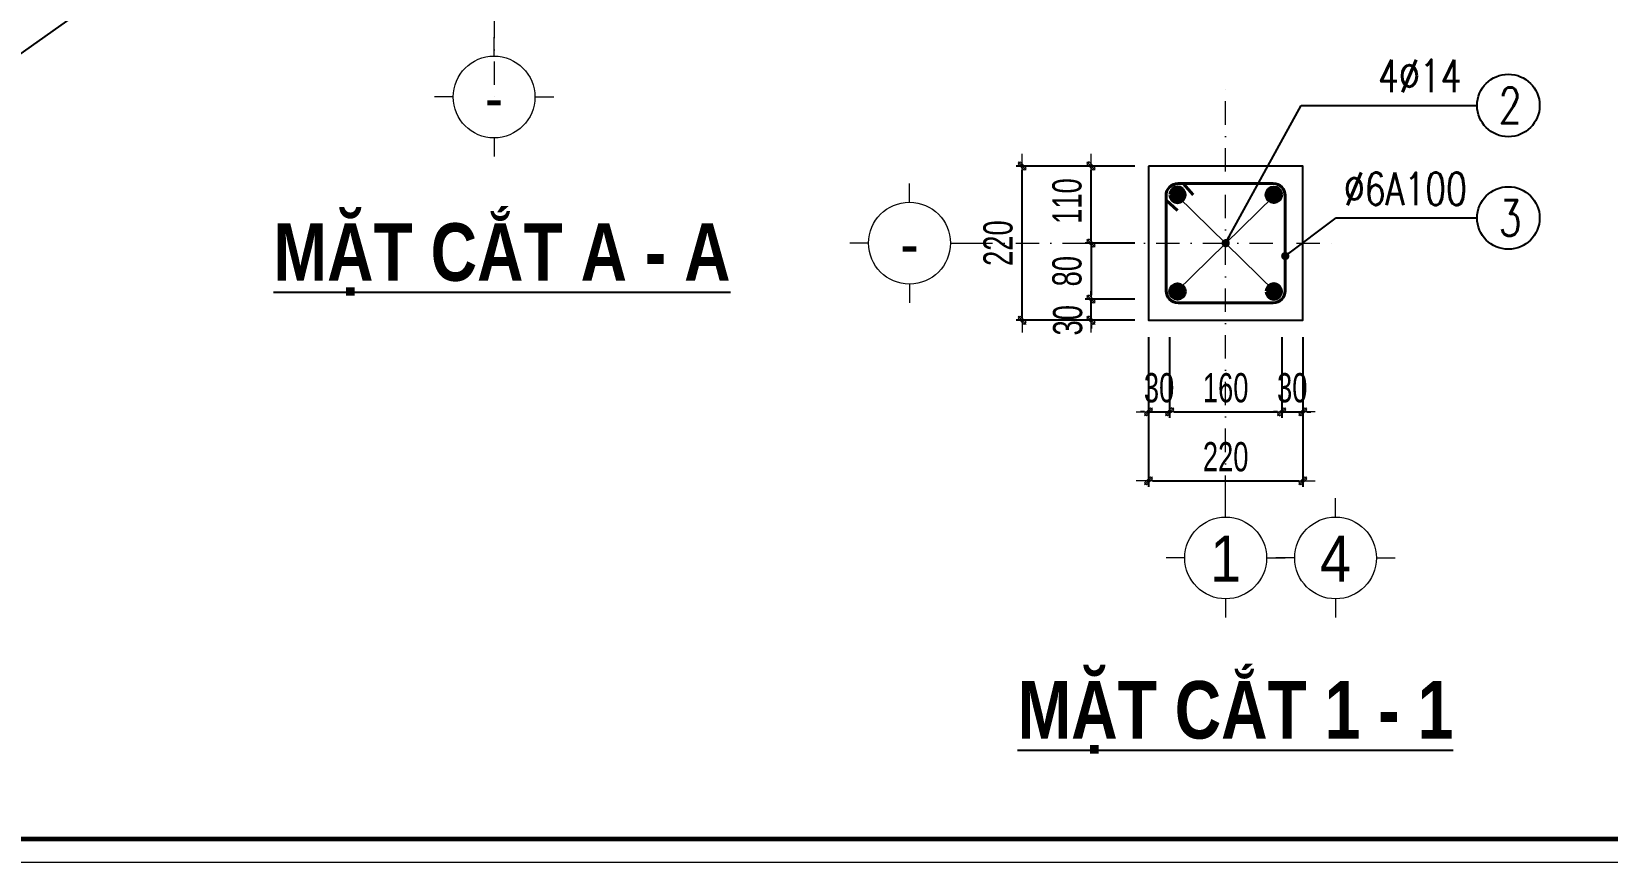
# Model space of a CAD drawing. Header units: millimetres. Extents: x -295047 to 29144, y -724756 to -246879.
# Drawn here: x -139164 to -132418, y -359455 to -355900 of the extents above; entities that cross this region are included whole.
import ezdxf
from ezdxf.enums import TextEntityAlignment as Align

# ---------------------------------------------------------------- set-up
doc = ezdxf.new("R2010")
doc.units = ezdxf.units.MM
doc.header["$MEASUREMENT"] = 0
doc.header["$PDMODE"] = 32
doc.linetypes.add('DASHDOT', pattern=[1, 0.5, -0.25, 0, -0.25])
doc.layers.get('Defpoints').update_dxf_attribs({"color": 1})
doc.layers.add('KCS_Plotter', color=11, linetype='Continuous', plot=False)
for name, color, linetype, lineweight in [('Khungten_LCDI', 7, 'Continuous', 5), ('LC Dim', 8, 'Continuous', 18), ('LC ISO', 153, 'Continuous', 13), ('LC Net dam2', 6, 'Continuous', 40), ('LC Net dam3', 1, 'Continuous', 60), ('LC Net manh', 219, 'Continuous', 5), ('LC Net thay', 7, 'Continuous', 25), ('LC Net truc', 79, 'DASHDOT', 13), ('LC Text1', 3, 'Continuous', 20), ('LC Text2', 7, 'Continuous', 25)]:
    doc.layers.add(name, color=color, linetype=linetype, lineweight=lineweight)
doc.styles.add('HOATBIF', font='hoatbif.shx', dxfattribs={"width": 0.7})
doc.styles.add('Khungten', font='VHAVAN_1.TTF', dxfattribs={"width": 0.9, "height": 5000})
doc.styles.add('LC 1', font='VHAVANB_1.TTF')
doc.styles.add('LC 3', font='vnsimli.shx', dxfattribs={"width": 0.75})
doc.styles.add('LC3', font='VHARIALB_1.TTF', dxfattribs={"width": 0.8})
doc.styles.add('Title', font='VHBLACK_1.TTF', dxfattribs={"width": 0.8})
doc.dimstyles.new('1-100(1-50)', dxfattribs={"dimscale": 50, "dimtxt": 2.5, "dimasz": 0.35, "dimexe": 0.5, "dimexo": 0, "dimgap": 0.8, "dimtad": 1, "dimdec": 0, "dimzin": 0, "dimdsep": 46, "dimtxsty": 'HOATBIF', "dimblk1": 'DOT', "dimblk2": 'DOT', "dimsah": 1, "dimcen": -1, "dimdle": 1, "dimclrd": 256, "dimclre": 256, "dimclrt": 4, "dimadec": 3, "dimazin": 2, "dimtfac": 0.3333333333333333, "dimtdec": 0, "dimtix": 1, "dimtmove": 2, "dimatfit": 3, "dimldrblk": 'DOT', "dimfxl": 1, "dimtvp": 0.8333333333333331, "dimtolj": 1, "dimtzin": 0, "dimarcsym": 0})

# ---------------------------------------------------------------- blocks, each defined once
blk = doc.blocks.new('TIEUDE1')
at = {"layer": 'LC Text2', "color": 7, "style": 'LC 1'}
blk.add_attdef('TIªU§Ò', text='', height=5, dxfattribs=at).set_placement((0, 0), align=Align.BOTTOM_CENTER)
blk.add_attdef('TL', text='', height=3, dxfattribs=at).set_placement((0, -2), align=Align.TOP_CENTER)
blk = doc.blocks.new('TTRUC')
at = {"layer": 'LC ISO'}
for p, q in [((0, 6.94551799677526), (0, 10.13175513561828)), ((-6.94551799677526, 0), (-10.13175513561828, 0)), ((6.94551799677526, 0), (10.13175513561828, 0)), ((0, -6.94551799677526), (0, -10.13175513561828))]:
    blk.add_line(p, q, dxfattribs=at)
at = {"layer": 'LC Net manh'}
blk.add_circle((0, 0), 6.94551799677526, dxfattribs=at)
blk = doc.blocks.new('lcdi KC')
at = {"layer": 'Defpoints', "lineweight": 0}
blk.add_lwpolyline([(-1199.999999582767, -14849.99999999255), (-1199.999999582767, 14849.99999999255), (40799.99891111254, 14849.99999999255), (40799.99891111254, -14849.99999999255)], close=True, dxfattribs=at)
at = {"layer": 'Khungten_LCDI', "color": 5, "lineweight": 60}
blk.add_lwpolyline([(0, -14649.99999999255), (0, 14649.99999999255), (40599.99891117215, 14649.99999999255), (40599.99891117215, -14649.99999999255)], close=True, dxfattribs=at)
at = {"color": 7, "style": 'Khungten', "width": 0.8}
for tag, p in [('REVISION', (39498.75262445212, -10746.30395446718)), ('NGAYHT', (39546.07413610817, -11609.37091637403))]:
    blk.add_attdef(tag, text='', height=199.998925739526, dxfattribs=at).set_placement(p, align=Align.CENTER)
at = {"layer": 'LC Text1', "style": 'Title', "width": 1.485915225563207}
for tag, p, p2 in [('TENBANVE1', (36912.6576448679, -8885.760238945484), (40339.14494544267, -8885.760238945484)), ('TENBANVE2', (36912.6576448679, -9562.4655643329), (40339.14494544267, -9562.4655643329))]:
    blk.add_attdef(tag, text='', height=249.9999935159642, dxfattribs=at).set_placement(p, p2, align=Align.FIT)
at = {"layer": 'LC Text1', "style": 'Title', "width": 0.7}
blk.add_attdef('SOBANVE', text='', height=249.9999935159642, dxfattribs=at).set_placement((39561.98223525287, -13896.18071823567), align=Align.CENTER)
blk = doc.blocks.new('theptron1')
at = {"layer": 'LC Net dam3'}
for p, q in [((-0.5, 0), (0.5, 0)), ((-0.3535533905960619, 0.353553390592424), (0.3535533905960619, -0.353553390592424)), ((0.3535533905960619, 0.353553390592424), (-0.3535533905960619, -0.353553390592424)), ((0, 0.5), (0, -0.5))]:
    blk.add_line(p, q, dxfattribs=at)
blk.add_circle((0, 0), 0.4999999999978783, dxfattribs=at)
blk = doc.blocks.new('DOT')
at = {"layer": 'LC Dim'}
blk.add_line((-3, 0), (3, 0), dxfattribs=at)
at = {"layer": 'LC Dim', "color": 4}
blk.add_line((-1, -1), (1, 1), dxfattribs=at)
blk.add_lwpolyline([(0.5, 1), (-1, -0.5), (-0.5, -1), (1, 0.5)], close=True, dxfattribs=at)
blk = doc.blocks.new('*D128')
at = {"layer": 'Defpoints', "color": 0, "ltscale": 2, "transparency": 16777216}
for p in [(-134382.6028973323, -357207.9783152578), (-134292.6028973323, -357207.9783152578), (-134292.6028973323, -357527.2997280165)]:
    blk.add_point(p, dxfattribs=at)
at = {"layer": 'LC Dim', "lineweight": -2, "ltscale": 2, "transparency": 16777216}
for p, q in [((-134382.6028973323, -357207.9783152578), (-134382.6028973323, -357552.2997280165)), ((-134292.6028973323, -357207.9783152578), (-134292.6028973323, -357552.2997280165)), ((-134400.1028973323, -357527.2997280165), (-134417.6028973323, -357527.2997280165)), ((-134382.6028973323, -357527.2997280165), (-134292.6028973323, -357527.2997280165)), ((-134275.1028973323, -357527.2997280165), (-134257.6028973323, -357527.2997280165))]:
    blk.add_line(p, q, dxfattribs=at)
at = {"layer": 'LC Dim', "lineweight": -2, "ltscale": 2, "transparency": 16777216, "xscale": 17.5, "yscale": 17.5, "zscale": 17.5}
blk.add_blockref('DOT', (-134382.6028973323, -357527.2997280165), dxfattribs=at)
at = {"layer": 'LC Dim', "lineweight": -2, "ltscale": 2, "transparency": 16777216, "xscale": 17.5, "yscale": 17.5, "zscale": 17.5, "rotation": 180}
blk.add_blockref('DOT', (-134292.6028973323, -357527.2997280165), dxfattribs=at)
at = {"layer": 'LC Dim', "color": 4, "ltscale": 2, "transparency": 16777216, "insert": (-134337.6028973323, -357424.7997280165), "char_height": 125, "attachment_point": 5, "style": 'HOATBIF'}
blk.add_mtext('\\A1;30', dxfattribs=at)
blk = doc.blocks.new('*D129')
at = {"layer": 'Defpoints', "color": 0, "ltscale": 2, "transparency": 16777216}
for p in [(-134292.6028973323, -357207.9783152578), (-133812.6028973323, -357207.9783152578), (-133812.6028973323, -357527.2997280165)]:
    blk.add_point(p, dxfattribs=at)
at = {"layer": 'LC Dim', "lineweight": -2, "ltscale": 2, "transparency": 16777216}
for p, q in [((-134292.6028973323, -357207.9783152578), (-134292.6028973323, -357552.2997280165)), ((-133812.6028973323, -357207.9783152578), (-133812.6028973323, -357552.2997280165)), ((-134275.1028973323, -357527.2997280165), (-133830.1028973323, -357527.2997280165))]:
    blk.add_line(p, q, dxfattribs=at)
at = {"layer": 'LC Dim', "lineweight": -2, "ltscale": 2, "transparency": 16777216, "xscale": 17.5, "yscale": 17.5, "zscale": 17.5, "rotation": 180}
blk.add_blockref('DOT', (-134292.6028973323, -357527.2997280165), dxfattribs=at)
at = {"layer": 'LC Dim', "lineweight": -2, "ltscale": 2, "transparency": 16777216, "xscale": 17.5, "yscale": 17.5, "zscale": 17.5}
blk.add_blockref('DOT', (-133812.6028973323, -357527.2997280165), dxfattribs=at)
at = {"layer": 'LC Dim', "color": 4, "ltscale": 2, "transparency": 16777216, "insert": (-134052.6028973323, -357424.7997280165), "char_height": 125, "attachment_point": 5, "style": 'HOATBIF'}
blk.add_mtext('\\A1;160', dxfattribs=at)
blk = doc.blocks.new('*D130')
at = {"layer": 'Defpoints', "color": 0, "ltscale": 2, "transparency": 16777216}
for p in [(-133812.6028973323, -357207.9783152578), (-133722.6028973323, -357207.9783152578), (-133722.6028973323, -357527.2997280165)]:
    blk.add_point(p, dxfattribs=at)
at = {"layer": 'LC Dim', "lineweight": -2, "ltscale": 2, "transparency": 16777216}
for p, q in [((-133812.6028973323, -357207.9783152578), (-133812.6028973323, -357552.2997280165)), ((-133722.6028973323, -357207.9783152578), (-133722.6028973323, -357552.2997280165)), ((-133830.1028973323, -357527.2997280165), (-133847.6028973323, -357527.2997280165)), ((-133812.6028973323, -357527.2997280165), (-133722.6028973323, -357527.2997280165)), ((-133705.1028973323, -357527.2997280165), (-133687.6028973323, -357527.2997280165))]:
    blk.add_line(p, q, dxfattribs=at)
at = {"layer": 'LC Dim', "lineweight": -2, "ltscale": 2, "transparency": 16777216, "xscale": 17.5, "yscale": 17.5, "zscale": 17.5}
blk.add_blockref('DOT', (-133812.6028973323, -357527.2997280165), dxfattribs=at)
at = {"layer": 'LC Dim', "lineweight": -2, "ltscale": 2, "transparency": 16777216, "xscale": 17.5, "yscale": 17.5, "zscale": 17.5, "rotation": 180}
blk.add_blockref('DOT', (-133722.6028973323, -357527.2997280165), dxfattribs=at)
at = {"layer": 'LC Dim', "color": 4, "ltscale": 2, "transparency": 16777216, "insert": (-133767.6028973323, -357424.7997280165), "char_height": 125, "attachment_point": 5, "style": 'HOATBIF'}
blk.add_mtext('\\A1;30', dxfattribs=at)
blk = doc.blocks.new('*D131')
at = {"layer": 'Defpoints', "color": 0, "ltscale": 2, "transparency": 16777216}
for p in [(-134382.6028973323, -357207.9783152578), (-133722.6028973323, -357207.9783152578), (-133722.6028973323, -357822.5324898189)]:
    blk.add_point(p, dxfattribs=at)
at = {"layer": 'LC Dim', "lineweight": -2, "ltscale": 2, "transparency": 16777216}
for p, q in [((-134382.6028973323, -357207.9783152578), (-134382.6028973323, -357847.5324898189)), ((-133722.6028973323, -357207.9783152578), (-133722.6028973323, -357847.5324898189)), ((-134365.1028973323, -357822.5324898189), (-133740.1028973323, -357822.5324898189))]:
    blk.add_line(p, q, dxfattribs=at)
at = {"layer": 'LC Dim', "lineweight": -2, "ltscale": 2, "transparency": 16777216, "xscale": 17.5, "yscale": 17.5, "zscale": 17.5, "rotation": 180}
blk.add_blockref('DOT', (-134382.6028973323, -357822.5324898189), dxfattribs=at)
at = {"layer": 'LC Dim', "lineweight": -2, "ltscale": 2, "transparency": 16777216, "xscale": 17.5, "yscale": 17.5, "zscale": 17.5}
blk.add_blockref('DOT', (-133722.6028973323, -357822.5324898189), dxfattribs=at)
at = {"layer": 'LC Dim', "color": 4, "ltscale": 2, "transparency": 16777216, "insert": (-134052.6028973323, -357720.0324898189), "char_height": 125, "attachment_point": 5, "style": 'HOATBIF'}
blk.add_mtext('\\A1;220', dxfattribs=at)
blk = doc.blocks.new('*D132')
at = {"layer": 'Defpoints', "color": 0, "ltscale": 2, "transparency": 16777216}
for p in [(-134628.7411351139, -357045.33707683), (-134441.1745610365, -357045.33707683), (-134441.1745610367, -357135.33707683)]:
    blk.add_point(p, dxfattribs=at)
at = {"layer": 'LC Dim', "lineweight": -2, "ltscale": 2, "transparency": 16777216}
for p, q in [((-134441.1745610365, -357045.33707683), (-134653.7411351139, -357045.33707683)), ((-134628.7411351139, -357027.83707683), (-134628.7411351139, -357010.33707683)), ((-134628.7411351139, -357135.33707683), (-134628.7411351139, -357045.33707683)), ((-134441.1745610367, -357135.33707683), (-134653.7411351139, -357135.33707683)), ((-134628.7411351139, -357152.83707683), (-134628.7411351139, -357170.33707683))]:
    blk.add_line(p, q, dxfattribs=at)
at = {"layer": 'LC Dim', "lineweight": -2, "ltscale": 2, "transparency": 16777216, "xscale": 17.5, "yscale": 17.5, "zscale": 17.5}
for p, rotation in [((-134628.7411351139, -357045.33707683), 270), ((-134628.7411351139, -357135.33707683), 90)]:
    blk.add_blockref('DOT', p, dxfattribs=dict(at, rotation=rotation))
at = {"layer": 'LC Dim', "color": 4, "ltscale": 2, "transparency": 16777216, "insert": (-134728.2883971261, -357135.3370768299), "char_height": 125, "attachment_point": 5, "rotation": 90, "style": 'HOATBIF'}
blk.add_mtext('\\A1;30', dxfattribs=at)
blk = doc.blocks.new('*D133')
at = {"layer": 'Defpoints', "color": 0, "ltscale": 2, "transparency": 16777216}
for p in [(-134628.7411351139, -356475.33707683), (-134441.1745610344, -356475.33707683), (-134441.1745610355, -356805.33707683)]:
    blk.add_point(p, dxfattribs=at)
at = {"layer": 'LC Dim', "lineweight": -2, "ltscale": 2, "transparency": 16777216}
for p, q in [((-134441.1745610344, -356475.33707683), (-134653.7411351139, -356475.33707683)), ((-134628.7411351139, -356787.83707683), (-134628.7411351139, -356492.83707683)), ((-134441.1745610355, -356805.33707683), (-134653.7411351139, -356805.33707683))]:
    blk.add_line(p, q, dxfattribs=at)
at = {"layer": 'LC Dim', "lineweight": -2, "ltscale": 2, "transparency": 16777216, "xscale": 17.5, "yscale": 17.5, "zscale": 17.5}
for p, rotation in [((-134628.7411351139, -356475.33707683), 90), ((-134628.7411351139, -356805.33707683), 270)]:
    blk.add_blockref('DOT', p, dxfattribs=dict(at, rotation=rotation))
at = {"layer": 'LC Dim', "color": 4, "ltscale": 2, "transparency": 16777216, "insert": (-134731.2411351152, -356625.33707683), "char_height": 125, "attachment_point": 5, "rotation": 90, "style": 'HOATBIF'}
blk.add_mtext('\\A1;110', dxfattribs=at)
blk = doc.blocks.new('*D134')
at = {"layer": 'Defpoints', "color": 0, "ltscale": 2, "transparency": 16777216}
for p in [(-134923.9738969165, -356475.33707683), (-134441.1745610347, -356475.33707683), (-134441.1745610354, -357135.33707683)]:
    blk.add_point(p, dxfattribs=at)
at = {"layer": 'LC Dim', "lineweight": -2, "ltscale": 2, "transparency": 16777216}
for p, q in [((-134441.1745610347, -356475.33707683), (-134948.9738969165, -356475.33707683)), ((-134923.9738969165, -357117.83707683), (-134923.9738969165, -356492.83707683)), ((-134441.1745610354, -357135.33707683), (-134948.9738969165, -357135.33707683))]:
    blk.add_line(p, q, dxfattribs=at)
at = {"layer": 'LC Dim', "lineweight": -2, "ltscale": 2, "transparency": 16777216, "xscale": 17.5, "yscale": 17.5, "zscale": 17.5}
for p, rotation in [((-134923.9738969165, -356475.33707683), 90), ((-134923.9738969165, -357135.33707683), 270)]:
    blk.add_blockref('DOT', p, dxfattribs=dict(at, rotation=rotation))
at = {"layer": 'LC Dim', "color": 4, "ltscale": 2, "transparency": 16777216, "insert": (-135026.4738969166, -356805.3370768299), "char_height": 125, "attachment_point": 5, "rotation": 90, "style": 'HOATBIF'}
blk.add_mtext('\\A1;220', dxfattribs=at)
blk = doc.blocks.new('*D135')
at = {"layer": 'Defpoints', "color": 0, "ltscale": 2, "transparency": 16777216}
for p in [(-134441.1745610355, -356805.33707683), (-134628.7411351139, -357045.33707683), (-134441.1745610365, -357045.33707683)]:
    blk.add_point(p, dxfattribs=at)
at = {"layer": 'LC Dim', "lineweight": -2, "ltscale": 2, "transparency": 16777216}
for p, q in [((-134441.1745610355, -356805.33707683), (-134653.7411351139, -356805.33707683)), ((-134628.7411351139, -356822.83707683), (-134628.7411351139, -357027.83707683)), ((-134441.1745610365, -357045.33707683), (-134653.7411351139, -357045.33707683))]:
    blk.add_line(p, q, dxfattribs=at)
at = {"layer": 'LC Dim', "lineweight": -2, "ltscale": 2, "transparency": 16777216, "xscale": 17.5, "yscale": 17.5, "zscale": 17.5}
for p, rotation in [((-134628.7411351139, -356805.33707683), 90), ((-134628.7411351139, -357045.33707683), 270)]:
    blk.add_blockref('DOT', p, dxfattribs=dict(at, rotation=rotation))
at = {"layer": 'LC Dim', "color": 4, "ltscale": 2, "transparency": 16777216, "insert": (-134731.241135114, -356925.3370768299), "char_height": 125, "attachment_point": 5, "rotation": 90, "style": 'HOATBIF'}
blk.add_mtext('\\A1;80', dxfattribs=at)

msp = doc.modelspace()

# ---------------------------------------------------------------- linework, layer by layer
at = {"layer": 'KCS_Plotter', "ltscale": 2}
msp.add_line((-144104.224862068, -359455.257047336), (-123104.22540672, -344605.257047344), dxfattribs=at)
at = {"layer": 'LC Dim', "ltscale": 2}
for p, q in [((-133846.4725676848, -356603.8890728719), (-134263.7332269831, -357012.2467687173)), ((-134258.7332269797, -356603.8890728719), (-133841.4725676815, -357012.2467687173))]:
    msp.add_line(p, q, dxfattribs=at)
at = {"layer": 'LC Net dam2'}
for p, q in [((-134234.8858632457, -356550.3370768299), (-134191.823784736, -356598.6408355538)), ((-134307.6028973323, -356621.5799588895), (-134258.5197763647, -356665.3368271833))]:
    msp.add_line(p, q, dxfattribs=at)
msp.add_lwpolyline([(-134307.6028973323, -356601.3650149311), (-134307.6028973323, -357009.3091387289, 0.414213562373095), (-134256.5749592312, -357060.3370768299), (-133848.6308354334, -357060.3370768299, 0.414213562373095), (-133797.6028973323, -357009.3091387289), (-133797.6028973323, -356601.3650149311, 0.414213562373095), (-133848.6308354334, -356550.3370768299), (-134256.5749592312, -356550.3370768299, 0.414213562373095)], format="xyb", close=True, dxfattribs=at)
at = {"layer": 'LC Net thay', "linetype": 'Continuous', "ltscale": 1000}
msp.add_lwpolyline([(-134382.6028973323, -356475.3370768299), (-134382.6028973323, -357135.3370768299), (-133722.6028973323, -357135.3370768299), (-133722.6028973323, -356475.3370768299)], close=True, dxfattribs=at)
at = {"layer": 'LC Net truc', "ltscale": 200}
for p, q in [((-137184.1750734686, -353026.3923851016), (-137184.1750734686, -356225.148041549)), ((-134052.6028973323, -357899.2408109369), (-134052.6028973323, -356126.1061906678)), ((-135150.6717108109, -356805.3370768299), (-133587.9779967935, -356805.3370768299))]:
    msp.add_line(p, q, dxfattribs=at)
at = {"layer": 'LC Text2', "ltscale": 100}
for centre in [(-132842.4336322598, -356216.3182986766), (-132842.4336322598, -356697.5970346419)]:
    msp.add_circle(centre, 133.765917908898, dxfattribs=at)

# ---------------------------------------------------------------- block references
at = {"layer": 'LC Dim', "yscale": 60.00000000069849}
for p, xscale, zscale in [((-134258.7332269797, -356598.4273849394), -60.00000000069849, 60.00000000064909), ((-133846.4725676848, -356598.4273849394), 60.00000000069849, 60.00000000069849)]:
    msp.add_blockref('theptron1', p, dxfattribs=dict(at, xscale=xscale, zscale=zscale))
for p, xscale, zscale, rotation in [((-134258.7332269767, -357012.2467687201), 60.00000000069849, 60.00000000069849, 180.0000000004822), ((-133846.4725676818, -357012.2467687173), -60.00000000069849, 60.00000000064909, 180)]:
    msp.add_blockref('theptron1', p, dxfattribs=dict(at, xscale=xscale, zscale=zscale, rotation=rotation))
at = {"layer": 'LC ISO', "xscale": 25.19610424696835, "yscale": 25.19610424696835, "zscale": 25.19610424696835}
for p in [(-137184.1750734686, -356179.9897482902), (-135405.9524694126, -356805.3370768299), (-134052.6028973323, -358152.3793435724), (-133582.1817616816, -358152.3793435724)]:
    msp.add_blockref('TTRUC', p, dxfattribs=at)
at = {"layer": 'LC Net thay', "xscale": 0.5000000000000013, "yscale": 0.5000000000000013, "zscale": 0.5000000000000013}
msp.add_blockref('lcdi KC', (-143504.2248622768, -352030.2570473399), dxfattribs=at)
at = {"layer": 'LC Text2'}
ref = msp.add_blockref('TIEUDE1', (-137149.9980881682, -357040.3711617594), dxfattribs=dict(at, xscale=50.00000000009664, yscale=50.00000000009664, zscale=50.00000000009664))
ref.add_attrib('TIªU§Ò', '%%UmÆt c¾t a - a', dxfattribs={"color": 7, "height": 246.220730126512, "style": 'LC3', "width": 0.8}).set_placement((-137149.9980881682, -357040.3711617594), align=Align.BOTTOM_CENTER)
ref = msp.add_blockref('TIEUDE1', (-134004.7283859719, -358999.1217984946), dxfattribs=dict(at, xscale=-50.00000000009664, yscale=50.00000000009664, zscale=50.00000000009664))
ref.add_attrib('TIªU§Ò', '%%UmÆt c¾t 1 - 1', dxfattribs={"color": 7, "height": 246.220730126512, "style": 'LC3', "width": 0.8}).set_placement((-134010.640370761, -358999.1217984946), align=Align.BOTTOM_CENTER)

# ---------------------------------------------------------------- texts
at = {"layer": 'LC Text1', "ltscale": 0.2, "style": 'LC 1', "width": 0.9}
for s, p in [('-', (-137184.1750734686, -356340.489870869)), ('-', (-135405.9524694126, -356965.8371994087)), ('1', (-134052.6028973323, -358312.8794661512)), ('4', (-133582.1817616816, -358312.8794661512))]:
    msp.add_text(s, height=197.2853535353064, dxfattribs=at).set_placement(p, align=Align.BOTTOM_CENTER)
at = {"layer": 'LC Text2', "linetype": 'ByBlock', "style": 'LC 3', "width": 0.75}
for s, p in [('4%%C14', (-133400.1272746479, -356159.2935072297)), ('%%C6A100', (-133546.5569197361, -356642.1654817715))]:
    msp.add_text(s, height=138.8888921383897, dxfattribs=at).set_placement(p)
at = {"layer": 'LC Text2', "ltscale": 100, "style": 'LC 3', "width": 0.75}
for s, p in [('2', (-132834.8850373902, -356216.3182986766)), ('3', (-132834.8850373902, -356697.5970346419))]:
    msp.add_text(s, height=152.7777813522287, dxfattribs=at).set_placement(p, align=Align.MIDDLE_CENTER)

# ---------------------------------------------------------------- dimensions: what is measured, and where the dimension line sits
at = {"layer": 'LC Dim', "ltscale": 2}
for base, p1, p2, angle, picture, middle in [((-134923.9738969165, -356475.33707683), (-134441.1745610354, -357135.3370768299), (-134441.1745610347, -356475.3370768299), 90, '*D134', (-135026.4738969166, -356805.3370768299)), ((-134628.7411351139, -357045.33707683), (-134441.1745610355, -356805.3370768299), (-134441.1745610364, -357045.3370768299), 270, '*D135', (-134731.241135114, -356925.3370768299))]:
    dim = msp.add_linear_dim(base=base, p1=p1, p2=p2, angle=angle, dimstyle='1-100(1-50)', override={"dimlfac": 0.3333333333333333}, dxfattribs=at)
    dim.commit()
    dim.dimension.update_dxf_attribs({"geometry": picture, "text_midpoint": middle})
for base, p1, p2, picture, middle in [((-134628.7411351139, -356475.33707683), (-134441.1745610355, -356805.3370768299), (-134441.1745610343, -356475.3370768299), '*D133', (-134731.2411351152, -356625.33707683)), ((-134628.7411351139, -357045.33707683), (-134441.1745610366, -357135.3370768299), (-134441.1745610364, -357045.3370768299), '*D132', (-134728.2883971261, -357135.3370768299))]:
    dim = msp.add_linear_dim(base=base, p1=p1, p2=p2, angle=90, dimstyle='1-100(1-50)', override={"dimlfac": 0.3333333333333333}, dxfattribs=at)
    dim.commit()
    dim.dimension.update_dxf_attribs({"geometry": picture, "text_midpoint": middle, "dimtype": 160})
for base, p1, p2, picture, middle in [((-134292.6028973323, -357527.2997280165), (-134382.6028973323, -357207.9783152578), (-134292.6028973323, -357207.9783152578), '*D128', (-134337.6028973323, -357424.7997280165)), ((-133722.6028973323, -357822.5324898189), (-134382.6028973323, -357207.9783152578), (-133722.6028973323, -357207.9783152578), '*D131', (-134052.6028973323, -357720.0324898189)), ((-133812.6028973323, -357527.2997280165), (-134292.6028973323, -357207.9783152578), (-133812.6028973323, -357207.9783152578), '*D129', (-134052.6028973323, -357424.7997280165)), ((-133722.6028973323, -357527.2997280165), (-133812.6028973323, -357207.9783152578), (-133722.6028973323, -357207.9783152578), '*D130', (-133767.6028973323, -357424.7997280165))]:
    dim = msp.add_linear_dim(base=base, p1=p1, p2=p2, dimstyle='1-100(1-50)', override={"dimlfac": 0.3333333333333333}, dxfattribs=at)
    dim.commit()
    dim.dimension.update_dxf_attribs({"geometry": picture, "text_midpoint": middle})

# ---------------------------------------------------------------- leaders
for points in [[(-134052.6028973323, -356805.6253947659), (-133728.8892154986, -356216.3182986766), (-132976.1995501687, -356216.3182986766)], [(-133797.6028973323, -356860.5723076231), (-133579.9950119742, -356697.5970346419), (-132976.1995501687, -356697.5970346419)]]:
    msp.add_leader(points, dimstyle='1-100(1-50)', override={"dimasz": 0.7}, dxfattribs=at)

doc.saveas('drawing.dxf')
